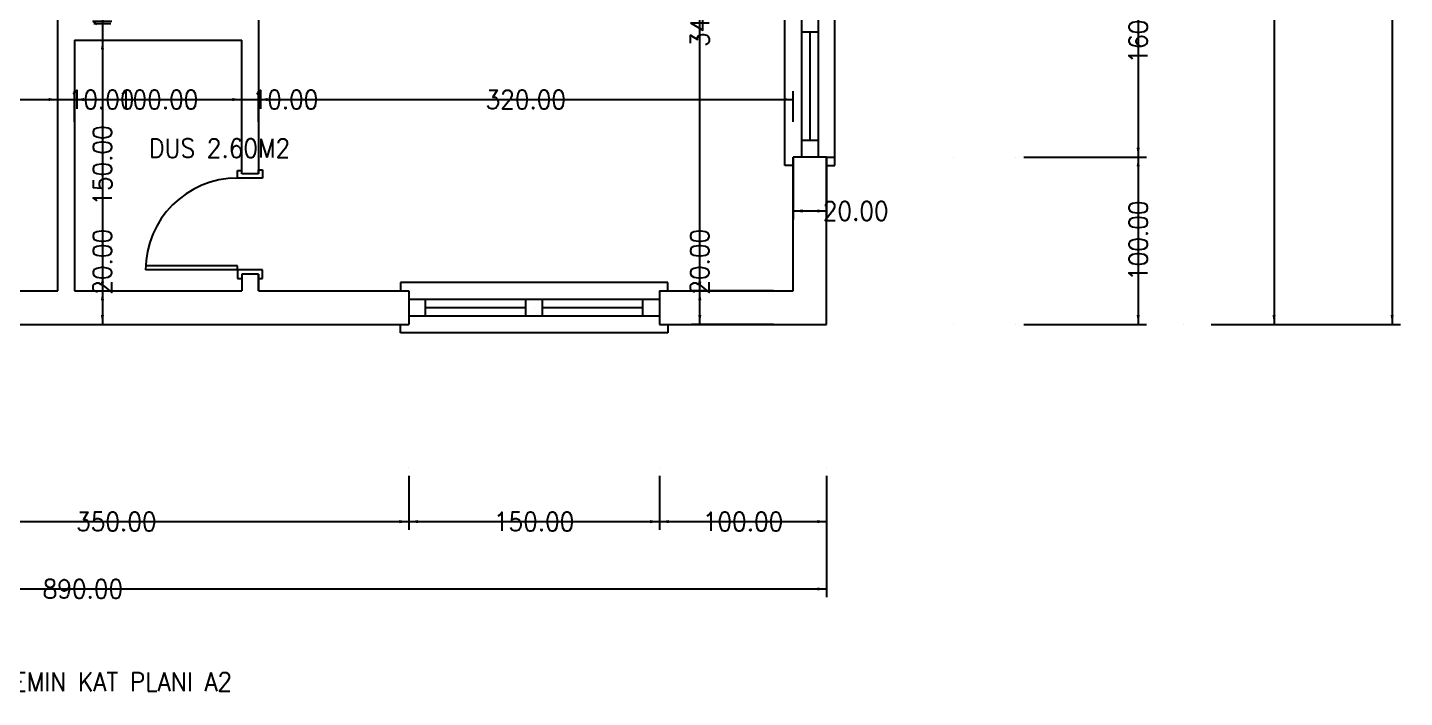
# Model space of a CAD drawing. Header units: millimetres. Extents: x -298 to 14912, y -1297 to 14957.
# Drawn here: x 6672 to 14912, y -1297 to 2710 of the extents above; entities that cross this region are included whole.
import ezdxf

# ---------------------------------------------------------------- set-up
doc = ezdxf.new("R2010")
doc.units = ezdxf.units.MM
doc.layers.get('0').update_dxf_attribs({"linetype": 'CONTINUOUS'})
doc.layers.add('DIMENSIONS', color=3, linetype='CONTINUOUS')
doc.styles.get("Standard").update_dxf_attribs({"font": 'STANDARD'})
doc.dimstyles.get("Standard").update_dxf_attribs({"dimtxt": 112, "dimasz": 56, "dimexe": 50, "dimexo": 50, "dimgap": 0.0625, "dimtad": 0, "dimtoh": 1, "dimdec": 4, "dimzin": 1, "dimdsep": 46, "dimtxsty": 'STANDARD', "dimcen": 0.09, "dimadec": 0, "dimazin": 0, "dimtfac": 1, "dimtdec": 4, "dimtofl": 0, "dimtmove": 0, "dimatfit": 3, "dimfxl": 1, "dimtolj": 1, "dimtzin": 0, "dimarcsym": 0})

# ---------------------------------------------------------------- blocks, each defined once
blk = doc.blocks.new('*D6')
at = {"layer": 'DIMENSIONS', "color": 0, "linetype": 'ByBlock', "lineweight": -2}
for p, q in [((11136.5, 1134.7), (10645.1, 1134.7)), ((10695.1, 934.7), (10695.1, 1134.7)), ((11136.5, 934.7), (10645.1, 934.7))]:
    blk.add_line(p, q, dxfattribs=at)
for points in [[(10695.1, 1134.7), (10704.4, 1078.7), (10685.7, 1078.7)], [(10695.1, 934.7), (10685.7, 990.7), (10704.4, 990.7)]]:
    blk.add_solid(points, dxfattribs=at)
at = {"layer": 'DIMENSIONS', "color": 0, "linetype": 'CONTINUOUS', "lineweight": -2, "insert": (10695.1, 1309), "char_height": 112, "width": 348.444, "attachment_point": 5, "rotation": 90}
blk.add_mtext('20.00', dxfattribs=at)
blk = doc.blocks.new('*D7')
at = {"layer": 'DIMENSIONS', "color": 0, "linetype": 'ByBlock', "lineweight": -2}
for p, q in [((11136.5, 4534.7), (10645.1, 4534.7)), ((10695.1, 1134.7), (10695.1, 4534.7)), ((11136.5, 1134.7), (10645.1, 1134.7))]:
    blk.add_line(p, q, dxfattribs=at)
for points in [[(10695.1, 4534.7), (10704.4, 4478.7), (10685.7, 4478.7)], [(10695.1, 1134.7), (10685.7, 1190.7), (10704.4, 1190.7)]]:
    blk.add_solid(points, dxfattribs=at)
at = {"layer": 'DIMENSIONS', "color": 0, "linetype": 'CONTINUOUS', "lineweight": -2, "insert": (10695.1, 2834.7), "char_height": 112, "width": 448, "attachment_point": 5, "rotation": 90}
blk.add_mtext('340.00', dxfattribs=at)
blk = doc.blocks.new('*D18')
at = {"layer": 'DIMENSIONS', "color": 0, "linetype": 'ByBlock', "lineweight": -2}
for p, q in [((2753.9, 2145.4), (2753.9, 2329.1)), ((6853.9, 2145.4), (6853.9, 2329.1)), ((2753.9, 2279.1), (6853.9, 2279.1))]:
    blk.add_line(p, q, dxfattribs=at)
for points in [[(2753.9, 2279.1), (2809.9, 2288.4), (2809.9, 2269.8)], [(6853.9, 2279.1), (6797.9, 2269.8), (6797.9, 2288.4)]]:
    blk.add_solid(points, dxfattribs=at)
at = {"layer": 'DIMENSIONS', "color": 0, "linetype": 'CONTINUOUS', "lineweight": -2, "insert": (4803.9, 2279.1), "char_height": 112, "width": 423.111, "attachment_point": 5}
blk.add_mtext('410.00', dxfattribs=at)
blk = doc.blocks.new('*D19')
at = {"layer": 'DIMENSIONS', "color": 0, "linetype": 'ByBlock', "lineweight": -2}
for p, q in [((6853.9, 2145.4), (6853.9, 2329.1)), ((6953.9, 2145.4), (6953.9, 2329.1)), ((6741.9, 2279.1), (7065.9, 2279.1))]:
    blk.add_line(p, q, dxfattribs=at)
for points in [[(6853.9, 2279.1), (6797.9, 2269.8), (6797.9, 2288.4)], [(6953.9, 2279.1), (7009.9, 2288.4), (7009.9, 2269.8)]]:
    blk.add_solid(points, dxfattribs=at)
at = {"layer": 'DIMENSIONS', "color": 0, "linetype": 'CONTINUOUS', "lineweight": -2, "insert": (7115.7, 2279.1), "char_height": 112, "width": 323.556, "attachment_point": 5}
blk.add_mtext('10.00', dxfattribs=at)
blk = doc.blocks.new('*D20')
at = {"layer": 'DIMENSIONS', "color": 0, "linetype": 'ByBlock', "lineweight": -2}
for p, q in [((6953.9, 2145.4), (6953.9, 2329.1)), ((7953.9, 2145.4), (7953.9, 2329.1)), ((6953.9, 2279.1), (7953.9, 2279.1))]:
    blk.add_line(p, q, dxfattribs=at)
for points in [[(6953.9, 2279.1), (7009.9, 2288.4), (7009.9, 2269.8)], [(7953.9, 2279.1), (7897.9, 2269.8), (7897.9, 2288.4)]]:
    blk.add_solid(points, dxfattribs=at)
at = {"layer": 'DIMENSIONS', "color": 0, "linetype": 'CONTINUOUS', "lineweight": -2, "insert": (7453.9, 2279.1), "char_height": 112, "width": 410.667, "attachment_point": 5}
blk.add_mtext('100.00', dxfattribs=at)
blk = doc.blocks.new('*D21')
at = {"layer": 'DIMENSIONS', "color": 0, "linetype": 'ByBlock', "lineweight": -2}
for p, q in [((7953.9, 2145.4), (7953.9, 2329.1)), ((8053.9, 2145.4), (8053.9, 2329.1)), ((7841.9, 2279.1), (8165.9, 2279.1))]:
    blk.add_line(p, q, dxfattribs=at)
for points in [[(7953.9, 2279.1), (7897.9, 2269.8), (7897.9, 2288.4)], [(8053.9, 2279.1), (8109.9, 2288.4), (8109.9, 2269.8)]]:
    blk.add_solid(points, dxfattribs=at)
at = {"layer": 'DIMENSIONS', "color": 0, "linetype": 'CONTINUOUS', "lineweight": -2, "insert": (8215.7, 2279.1), "char_height": 112, "width": 323.556, "attachment_point": 5}
blk.add_mtext('10.00', dxfattribs=at)
blk = doc.blocks.new('*D22')
at = {"layer": 'DIMENSIONS', "color": 0, "linetype": 'ByBlock', "lineweight": -2}
for p, q in [((8053.9, 2145.4), (8053.9, 2329.1)), ((11253.9, 2145.4), (11253.9, 2329.1)), ((8053.9, 2279.1), (11253.9, 2279.1))]:
    blk.add_line(p, q, dxfattribs=at)
for points in [[(8053.9, 2279.1), (8109.9, 2288.4), (8109.9, 2269.8)], [(11253.9, 2279.1), (11197.9, 2269.8), (11197.9, 2288.4)]]:
    blk.add_solid(points, dxfattribs=at)
at = {"layer": 'DIMENSIONS', "color": 0, "linetype": 'CONTINUOUS', "lineweight": -2, "insert": (9653.9, 2279.1), "char_height": 112, "width": 435.556, "attachment_point": 5}
blk.add_mtext('320.00', dxfattribs=at)
blk = doc.blocks.new('*D23')
at = {"layer": 'DIMENSIONS', "color": 0, "linetype": 'ByBlock', "lineweight": -2}
for p, q in [((11253.9, 1884.7), (11253.9, 1562.6)), ((11453.9, 1884.7), (11453.9, 1562.6)), ((11253.9, 1612.6), (11453.9, 1612.6))]:
    blk.add_line(p, q, dxfattribs=at)
for points in [[(11253.9, 1612.6), (11309.9, 1621.9), (11309.9, 1603.3)], [(11453.9, 1612.6), (11397.9, 1603.3), (11397.9, 1621.9)]]:
    blk.add_solid(points, dxfattribs=at)
at = {"layer": 'DIMENSIONS', "color": 0, "linetype": 'CONTINUOUS', "lineweight": -2, "insert": (11628.1, 1612.6), "char_height": 112, "width": 348.444, "attachment_point": 5}
blk.add_mtext('20.00', dxfattribs=at)
blk = doc.blocks.new('*D41')
at = {"layer": 'DIMENSIONS', "color": 0, "linetype": 'ByBlock', "lineweight": -2}
for p, q in [((7120.8, 2846.7), (7120.8, 2522.7)), ((7069.6, 2734.7), (7170.8, 2734.7)), ((7069.6, 2634.7), (7170.8, 2634.7))]:
    blk.add_line(p, q, dxfattribs=at)
for points in [[(7120.8, 2734.7), (7111.4, 2790.7), (7130.1, 2790.7)], [(7120.8, 2634.7), (7130.1, 2578.7), (7111.4, 2578.7)]]:
    blk.add_solid(points, dxfattribs=at)
at = {"layer": 'DIMENSIONS', "color": 0, "linetype": 'CONTINUOUS', "lineweight": -2, "insert": (7120.8, 2896.5), "char_height": 112, "width": 323.556, "attachment_point": 5, "rotation": 90}
blk.add_mtext('10.00', dxfattribs=at)
blk = doc.blocks.new('*D42')
at = {"layer": 'DIMENSIONS', "color": 0, "linetype": 'ByBlock', "lineweight": -2}
for p, q in [((7069.6, 2634.7), (7170.8, 2634.7)), ((7120.8, 2634.7), (7120.8, 1134.7)), ((7069.6, 1134.7), (7170.8, 1134.7))]:
    blk.add_line(p, q, dxfattribs=at)
for points in [[(7120.8, 2634.7), (7130.1, 2578.7), (7111.4, 2578.7)], [(7120.8, 1134.7), (7111.4, 1190.7), (7130.1, 1190.7)]]:
    blk.add_solid(points, dxfattribs=at)
at = {"layer": 'DIMENSIONS', "color": 0, "linetype": 'CONTINUOUS', "lineweight": -2, "insert": (7120.8, 1884.7), "char_height": 112, "width": 410.667, "attachment_point": 5, "rotation": 90}
blk.add_mtext('150.00', dxfattribs=at)
blk = doc.blocks.new('*D43')
at = {"layer": 'DIMENSIONS', "color": 0, "linetype": 'ByBlock', "lineweight": -2}
for p, q in [((7069.6, 1134.7), (7170.8, 1134.7)), ((7120.8, 1134.7), (7120.8, 934.7)), ((7069.6, 934.7), (7170.8, 934.7))]:
    blk.add_line(p, q, dxfattribs=at)
for points in [[(7120.8, 1134.7), (7130.1, 1078.7), (7111.4, 1078.7)], [(7120.8, 934.7), (7111.4, 990.7), (7130.1, 990.7)]]:
    blk.add_solid(points, dxfattribs=at)
at = {"layer": 'DIMENSIONS', "color": 0, "linetype": 'CONTINUOUS', "lineweight": -2, "insert": (7120.8, 1309), "char_height": 112, "width": 348.444, "attachment_point": 5, "rotation": 90}
blk.add_mtext('20.00', dxfattribs=at)
blk = doc.blocks.new('*D72')
at = {"layer": 'DIMENSIONS', "color": 0, "linetype": 'ByBlock', "lineweight": -2}
for p, q in [((5453.9, 28.9), (5453.9, -295.1)), ((8953.9, 28.9), (8953.9, -295.1)), ((5453.9, -245.1), (8953.9, -245.1))]:
    blk.add_line(p, q, dxfattribs=at)
for points in [[(5453.9, -245.1), (5509.9, -235.8), (5509.9, -254.5)], [(8953.9, -245.1), (8897.9, -254.5), (8897.9, -235.8)]]:
    blk.add_solid(points, dxfattribs=at)
at = {"layer": 'DIMENSIONS', "color": 0, "linetype": 'CONTINUOUS', "lineweight": -2, "insert": (7203.9, -245.1), "char_height": 112, "width": 435.556, "attachment_point": 5}
blk.add_mtext('350.00', dxfattribs=at)
blk = doc.blocks.new('*D73')
at = {"layer": 'DIMENSIONS', "color": 0, "linetype": 'ByBlock', "lineweight": -2}
for p, q in [((8953.9, 28.9), (8953.9, -295.1)), ((10453.9, 28.9), (10453.9, -295.1)), ((8953.9, -245.1), (10453.9, -245.1))]:
    blk.add_line(p, q, dxfattribs=at)
for points in [[(8953.9, -245.1), (9009.9, -235.8), (9009.9, -254.5)], [(10453.9, -245.1), (10397.9, -254.5), (10397.9, -235.8)]]:
    blk.add_solid(points, dxfattribs=at)
at = {"layer": 'DIMENSIONS', "color": 0, "linetype": 'CONTINUOUS', "lineweight": -2, "insert": (9703.9, -245.1), "char_height": 112, "width": 410.667, "attachment_point": 5}
blk.add_mtext('150.00', dxfattribs=at)
blk = doc.blocks.new('*D74')
at = {"layer": 'DIMENSIONS', "color": 0, "linetype": 'ByBlock', "lineweight": -2}
for p, q in [((10453.9, 28.9), (10453.9, -295.1)), ((11453.9, 28.9), (11453.9, -295.1)), ((10453.9, -245.1), (11453.9, -245.1))]:
    blk.add_line(p, q, dxfattribs=at)
for points in [[(10453.9, -245.1), (10509.9, -235.8), (10509.9, -254.5)], [(11453.9, -245.1), (11397.9, -254.5), (11397.9, -235.8)]]:
    blk.add_solid(points, dxfattribs=at)
at = {"layer": 'DIMENSIONS', "color": 0, "linetype": 'CONTINUOUS', "lineweight": -2, "insert": (10953.9, -245.1), "char_height": 112, "width": 410.667, "attachment_point": 5}
blk.add_mtext('100.00', dxfattribs=at)
blk = doc.blocks.new('*D75')
at = {"layer": 'DIMENSIONS', "color": 0, "linetype": 'ByBlock', "lineweight": -2}
for p, q in [((2553.9, -295.1), (2553.9, -697.9)), ((11453.9, -295.1), (11453.9, -697.9)), ((2553.9, -647.9), (11453.9, -647.9))]:
    blk.add_line(p, q, dxfattribs=at)
for points in [[(2553.9, -647.9), (2609.9, -638.6), (2609.9, -657.3)], [(11453.9, -647.9), (11397.9, -657.3), (11397.9, -638.6)]]:
    blk.add_solid(points, dxfattribs=at)
at = {"layer": 'DIMENSIONS', "color": 0, "linetype": 'CONTINUOUS', "lineweight": -2, "insert": (7003.9, -647.9), "char_height": 112, "width": 435.556, "attachment_point": 5}
blk.add_mtext('890.00', dxfattribs=at)
blk = doc.blocks.new('*D87')
at = {"layer": 'DIMENSIONS', "color": 0, "linetype": 'ByBlock', "lineweight": -2}
for p, q in [((12634.9, 3534.7), (13368.6, 3534.7)), ((13318.6, 3534.7), (13318.6, 1934.7)), ((12634.9, 1934.7), (13368.6, 1934.7))]:
    blk.add_line(p, q, dxfattribs=at)
for points in [[(13318.6, 3534.7), (13327.9, 3478.7), (13309.3, 3478.7)], [(13318.6, 1934.7), (13309.3, 1990.7), (13327.9, 1990.7)]]:
    blk.add_solid(points, dxfattribs=at)
at = {"layer": 'DIMENSIONS', "color": 0, "linetype": 'CONTINUOUS', "lineweight": -2, "insert": (13318.6, 2734.7), "char_height": 112, "width": 410.667, "attachment_point": 5, "rotation": 90}
blk.add_mtext('160.00', dxfattribs=at)
blk = doc.blocks.new('*D88')
at = {"layer": 'DIMENSIONS', "color": 0, "linetype": 'ByBlock', "lineweight": -2}
for p, q in [((12634.9, 1934.7), (13368.6, 1934.7)), ((13318.6, 1934.7), (13318.6, 934.7)), ((12634.9, 934.7), (13368.6, 934.7))]:
    blk.add_line(p, q, dxfattribs=at)
for points in [[(13318.6, 1934.7), (13327.9, 1878.7), (13309.3, 1878.7)], [(13318.6, 934.7), (13309.3, 990.7), (13327.9, 990.7)]]:
    blk.add_solid(points, dxfattribs=at)
at = {"layer": 'DIMENSIONS', "color": 0, "linetype": 'CONTINUOUS', "lineweight": -2, "insert": (13318.6, 1434.7), "char_height": 112, "width": 410.667, "attachment_point": 5, "rotation": 90}
blk.add_mtext('100.00', dxfattribs=at)
blk = doc.blocks.new('*D91')
at = {"layer": 'DIMENSIONS', "color": 0, "linetype": 'ByBlock', "lineweight": -2}
for p, q in [((13754.8, 9934.7), (14181.7, 9934.7)), ((14131.7, 9934.7), (14131.7, 934.7)), ((13754.8, 934.7), (14181.7, 934.7))]:
    blk.add_line(p, q, dxfattribs=at)
for points in [[(14131.7, 9934.7), (14141, 9878.7), (14122.3, 9878.7)], [(14131.7, 934.7), (14122.3, 990.7), (14141, 990.7)]]:
    blk.add_solid(points, dxfattribs=at)
at = {"layer": 'DIMENSIONS', "color": 0, "linetype": 'CONTINUOUS', "lineweight": -2, "insert": (14131.7, 5434.7), "char_height": 112, "width": 435.556, "attachment_point": 5, "rotation": 90}
blk.add_mtext('900.00', dxfattribs=at)
blk = doc.blocks.new('*D92')
at = {"layer": 'DIMENSIONS', "color": 0, "linetype": 'ByBlock', "lineweight": -2}
for p, q in [((14181.7, 11834.7), (14888.4, 11834.7)), ((14838.4, 11834.7), (14838.4, 934.7)), ((14181.7, 934.7), (14888.4, 934.7))]:
    blk.add_line(p, q, dxfattribs=at)
for points in [[(14838.4, 11834.7), (14847.7, 11778.7), (14829, 11778.7)], [(14838.4, 934.7), (14829, 990.7), (14847.7, 990.7)]]:
    blk.add_solid(points, dxfattribs=at)
at = {"layer": 'DIMENSIONS', "color": 0, "linetype": 'CONTINUOUS', "lineweight": -2, "insert": (14838.4, 6384.7), "char_height": 112, "width": 497.778, "attachment_point": 5, "rotation": 90}
blk.add_mtext('1090.00', dxfattribs=at)

msp = doc.modelspace()

# ---------------------------------------------------------------- linework, layer by layer
at = {"linetype": 'CONTINUOUS'}
for p, q in [((6853.8612, 1134.7006), (6853.8612, 4534.7006)), ((11203.8612, 1884.7006), (11203.8612, 3584.7006)), ((11503.8612, 1884.7006), (11503.8612, 3584.7006)), ((11303.8612, 3534.7006), (11303.8612, 1934.7006)), ((11403.8612, 3534.7006), (11403.8612, 1934.7006)), ((8053.8612, 3107.8291), (8053.8612, 1834.7006)), ((11303.8612, 2684.7006), (11403.8612, 2684.7006)), ((11353.8612, 2684.7006), (11353.8612, 2034.7006)), ((6953.8612, 2634.7006), (7953.8612, 2634.7006)), ((6953.8612, 2634.7006), (6953.8612, 1134.7006)), ((7019.618, 2634.7006), (7019.618, 2634.7006)), ((7019.618, 2634.7006), (7019.618, 2634.7006)), ((7953.8612, 1834.7006), (7953.8612, 2634.7006)), ((7953.8612, 2634.7006), (7953.8612, 2634.7006)), ((6853.8612, 2095.4354), (6853.8612, 2095.4354)), ((6853.8612, 2095.4354), (6853.8612, 2095.4354)), ((6853.8612, 2095.4354), (6853.8612, 2095.4354)), ((6953.8612, 2095.4354), (6953.8612, 2095.4354)), ((6953.8612, 2095.4354), (6953.8612, 2095.4354)), ((7953.8612, 2095.4354), (7953.8612, 2095.4354)), ((7953.8612, 2095.4354), (7953.8612, 2095.4354)), ((8053.8612, 2095.4354), (8053.8612, 2095.4354)), ((8053.8612, 2095.4354), (8053.8612, 2095.4354)), ((11203.8612, 2095.4354), (11203.8612, 2095.4354)), ((11203.8612, 2095.4354), (11203.8612, 2095.4354)), ((11303.8612, 2095.4354), (11303.8612, 2095.4354)), ((11303.8612, 2095.4354), (11303.8612, 2095.4354)), ((11353.8612, 2095.4354), (11353.8612, 2095.4354)), ((11353.8612, 2095.4354), (11353.8612, 2095.4354)), ((11403.8612, 2095.4354), (11403.8612, 2095.4354)), ((11403.8612, 2095.4354), (11403.8612, 2095.4354)), ((11503.8612, 2095.4354), (11503.8612, 2095.4354)), ((11353.8612, 2034.7006), (11303.8612, 2034.7006)), ((11403.8612, 2034.7006), (11353.8612, 2034.7006)), ((11353.8612, 2034.7006), (11353.8612, 2034.7006)), ((11353.8612, 2034.7006), (11353.8612, 2034.7006)), ((11353.8612, 2034.7006), (11353.8612, 2034.7006)), ((11353.8612, 2034.7006), (11353.8612, 2034.7006)), ((11403.8612, 2034.7006), (11403.8612, 2034.7006)), ((11403.8612, 2034.7006), (11403.8612, 2034.7006)), ((11453.8612, 1934.7006), (11253.8612, 1934.7006)), ((11253.8612, 1134.7006), (11253.8612, 1934.7006)), ((11253.8612, 1934.7006), (11253.8612, 1884.7006)), ((11353.8612, 1934.7006), (11353.8612, 1934.7006)), ((11353.8612, 1934.7006), (11353.8612, 1934.7006)), ((11453.8612, 934.7006), (11453.8612, 1934.7006)), ((11453.8612, 1934.7006), (11453.8612, 1934.7006)), ((11453.8612, 1934.7006), (11453.8612, 1934.7006)), ((11453.8612, 934.7006), (11453.8612, 1934.7006)), ((11453.8612, 1934.7006), (11453.8612, 1884.7006)), ((11453.8612, 1934.7006), (11453.8612, 1934.7006)), ((11453.8612, 1934.7006), (11453.8612, 1934.7006)), ((11453.8612, 1934.7006), (11453.8612, 1934.7006)), ((11453.8612, 1934.7006), (11453.8612, 1934.7006)), ((11453.8612, 1934.7006), (11453.8612, 1934.7006)), ((11453.8612, 1934.7006), (11453.8612, 1934.7006)), ((11453.8612, 1934.7006), (11453.8612, 1934.7006)), ((11453.8612, 1934.7006), (11453.8612, 1934.7006)), ((11453.8612, 1934.7006), (11453.8612, 1934.7006)), ((11453.8612, 1934.7006), (11503.8612, 1934.7006)), ((11503.8612, 1934.7006), (11503.8612, 1934.7006)), ((11503.8612, 1934.7006), (11503.8612, 1934.7006)), ((11503.8612, 1934.7006), (11503.8612, 1934.7006)), ((12213.7439, 1934.7006), (12213.7439, 1934.7006)), ((12584.8706, 1934.7006), (12584.8706, 1934.7006)), ((12584.8706, 1934.7006), (12584.8706, 1934.7006)), ((12584.8706, 1934.7006), (12584.8706, 1934.7006)), ((7928.8612, 1834.7006), (7928.8612, 1854.7006)), ((7928.8612, 1854.7006), (7928.8612, 1854.7006)), ((7928.8612, 1854.7006), (7953.8612, 1854.7006)), ((7928.8612, 1809.7006), (7928.8612, 1834.7006)), ((8053.8612, 1834.7006), (7953.8612, 1834.7006)), ((8053.8612, 1834.7006), (8053.8612, 1859.7006)), ((8053.8612, 1859.7006), (8078.8612, 1859.7006)), ((8078.8612, 1859.7006), (8078.8612, 1809.7006)), ((11253.8612, 1884.7006), (11203.8612, 1884.7006)), ((11453.8612, 1884.7006), (11503.8612, 1884.7006)), ((8078.8612, 1809.7006), (7928.8612, 1809.7006)), ((7953.8612, 1796.3961), (7953.8612, 1796.3961)), ((6853.8612, 1384.7006), (6853.8612, 1384.7006)), ((7928.8612, 1284.7006), (7378.8612, 1284.7006)), ((7928.8612, 1259.7006), (7378.8612, 1259.7006)), ((7928.8612, 1259.7006), (7928.8612, 1284.7006)), ((8078.8612, 1259.7006), (7928.8612, 1259.7006)), ((7928.8612, 1259.7006), (7928.8612, 1234.7006)), ((8078.8612, 1209.7006), (8078.8612, 1259.7006)), ((7928.8612, 1234.7006), (7928.8612, 1209.7006)), ((7928.8612, 1209.7006), (7928.8612, 1209.7006)), ((7928.8612, 1209.7006), (7953.8612, 1209.7006)), ((8053.8612, 1234.7006), (7953.8612, 1234.7006)), ((7953.8612, 1234.7006), (7953.8612, 1134.7006)), ((8053.8612, 1134.7006), (8053.8612, 1234.7006)), ((8053.8612, 1234.7006), (8053.8612, 1234.7006)), ((8053.8612, 1234.7006), (8053.8612, 1234.7006)), ((8053.8612, 1234.7006), (8053.8612, 1134.7006)), ((8053.8612, 1234.7006), (8053.8612, 1209.7006)), ((8053.8612, 1209.7006), (8078.8612, 1209.7006)), ((10503.8612, 1184.7006), (8903.8612, 1184.7006)), ((8903.8612, 1184.7006), (8903.8612, 1134.7006)), ((10503.8612, 1134.7006), (10503.8612, 1184.7006)), ((5453.8612, 1134.7006), (6853.8612, 1134.7006)), ((6853.8612, 1134.7006), (6853.8612, 1134.7006)), ((6853.8612, 1134.7006), (6853.8612, 1134.7006)), ((6853.8612, 1134.7006), (6853.8612, 1134.7006)), ((6953.8612, 1134.7006), (6953.8612, 1134.7006)), ((6953.8612, 1134.7006), (6953.8612, 1134.7006)), ((6953.8612, 1134.7006), (7953.8612, 1134.7006)), ((6953.8612, 1134.7006), (6953.8612, 1134.7006)), ((7019.618, 1134.7006), (7019.618, 1134.7006)), ((7019.618, 1134.7006), (7019.618, 1134.7006)), ((7953.8612, 1134.7006), (7953.8612, 1134.7006)), ((8053.8612, 1134.7006), (8053.8612, 1134.7006)), ((8053.8612, 1134.7006), (8053.8612, 1134.7006)), ((8053.8612, 1134.7006), (8953.8612, 1134.7006)), ((8053.8612, 1134.7006), (8053.8612, 1134.7006)), ((8953.8612, 1134.7006), (8953.8612, 1134.7006)), ((8953.8612, 1134.7006), (8953.8612, 1134.7006)), ((8953.8612, 1134.7006), (8953.8612, 934.7006)), ((8953.8612, 1134.7006), (8953.8612, 1134.7006)), ((8953.8612, 1084.7006), (10453.8612, 1084.7006)), ((9053.8612, 1034.7006), (9053.8612, 1084.7006)), ((9653.8612, 984.7006), (9653.8612, 1084.7006)), ((9703.8612, 1084.7006), (9703.8612, 1084.7006)), ((9753.8612, 984.7006), (9753.8612, 1084.7006)), ((10353.8612, 1034.7006), (10353.8612, 1084.7006)), ((10453.8612, 1134.7006), (10453.8612, 934.7006)), ((10453.8612, 1134.7006), (11253.8612, 1134.7006)), ((11186.4525, 1134.7006), (11186.4525, 1134.7006)), ((11186.4525, 1134.7006), (11186.4525, 1134.7006)), ((11253.8612, 1134.7006), (11253.8612, 1134.7006)), ((11253.8612, 1134.7006), (11253.8612, 1134.7006)), ((11253.8612, 1134.7006), (11253.8612, 1134.7006)), ((11253.8612, 1134.7006), (11253.8612, 1134.7006)), ((11253.8612, 1134.7006), (11253.8612, 1134.7006)), ((11253.8612, 1134.7006), (11253.8612, 1134.7006)), ((11253.8612, 1134.7006), (11253.8612, 1134.7006)), ((11453.8612, 1134.7006), (11453.8612, 1134.7006)), ((9053.8612, 984.7006), (9053.8612, 1034.7006)), ((9053.8612, 1034.7006), (9053.8612, 1034.7006)), ((9053.8612, 1034.7006), (9653.8612, 1034.7006)), ((9653.8612, 1034.7006), (9653.8612, 1034.7006)), ((9653.8612, 1034.7006), (9653.8612, 1034.7006)), ((9703.8612, 1034.7006), (9703.8612, 1034.7006)), ((9753.8612, 1034.7006), (9753.8612, 1034.7006)), ((9753.8612, 1034.7006), (10353.8612, 1034.7006)), ((10353.8612, 984.7006), (10353.8612, 1034.7006)), ((5453.8612, 934.7006), (8953.8612, 934.7006)), ((6853.8612, 934.7006), (6853.8612, 934.7006)), ((7019.618, 934.7006), (7019.618, 934.7006)), ((7019.618, 934.7006), (7019.618, 934.7006)), ((8903.8612, 884.7006), (8903.8612, 934.7006)), ((8953.8612, 984.7006), (10453.8612, 984.7006)), ((8953.8612, 934.7006), (8953.8612, 934.7006)), ((8953.8612, 934.7006), (8953.8612, 934.7006)), ((8953.8612, 934.7006), (8953.8612, 934.7006)), ((9053.8612, 984.7006), (9053.8612, 984.7006)), ((9703.8612, 984.7006), (9703.8612, 984.7006)), ((9703.8612, 984.7006), (9703.8612, 984.7006)), ((10453.8612, 934.7006), (11453.8612, 934.7006)), ((10453.8612, 934.7006), (10453.8612, 934.7006)), ((10453.8612, 934.7006), (10453.8612, 934.7006)), ((10503.8612, 934.7006), (10503.8612, 884.7006)), ((11186.4525, 934.7006), (11186.4525, 934.7006)), ((11186.4525, 934.7006), (11186.4525, 934.7006)), ((11253.8612, 934.7006), (11253.8612, 934.7006)), ((11453.8612, 934.7006), (11453.8612, 934.7006)), ((11453.8612, 934.7006), (11453.8612, 934.7006)), ((11453.8612, 934.7006), (11453.8612, 934.7006)), ((11453.8612, 934.7006), (11453.8612, 934.7006)), ((11453.8612, 934.7006), (11453.8612, 934.7006)), ((11453.8612, 934.7006), (11453.8612, 934.7006)), ((11453.8612, 934.7006), (11453.8612, 934.7006)), ((11453.8612, 934.7006), (11453.8612, 934.7006)), ((11453.8612, 934.7006), (11453.8612, 934.7006)), ((11453.8612, 934.7006), (11453.8612, 934.7006)), ((11453.8612, 934.7006), (11453.8612, 934.7006)), ((11453.8612, 934.7006), (11453.8612, 934.7006)), ((11453.8612, 934.7006), (11453.8612, 934.7006)), ((11453.8612, 934.7006), (11453.8612, 934.7006)), ((11453.8612, 934.7006), (11453.8612, 934.7006)), ((11453.8612, 934.7006), (11453.8612, 934.7006)), ((11453.8612, 934.7006), (11453.8612, 934.7006)), ((11453.8612, 934.7006), (11453.8612, 934.7006)), ((11453.8612, 934.7006), (11453.8612, 934.7006)), ((11453.8612, 934.7006), (11453.8612, 934.7006)), ((11453.8612, 934.7006), (11453.8612, 934.7006)), ((11453.8612, 934.7006), (11453.8612, 934.7006)), ((12213.7439, 934.7006), (12213.7439, 934.7006)), ((12213.7439, 934.7006), (12213.7439, 934.7006)), ((12213.7439, 934.7006), (12213.7439, 934.7006)), ((12213.7439, 934.7006), (12213.7439, 934.7006)), ((12213.7439, 934.7006), (12213.7439, 934.7006)), ((12213.7439, 934.7006), (12213.7439, 934.7006)), ((12584.8706, 934.7006), (12584.8706, 934.7006)), ((12584.8706, 934.7006), (12584.8706, 934.7006)), ((12584.8706, 934.7006), (12584.8706, 934.7006)), ((13229.1528, 934.7006), (13229.1528, 934.7006)), ((13588.4261, 934.7006), (13588.4261, 934.7006)), ((14270.6255, 934.7006), (14270.6255, 934.7006)), ((10503.8612, 884.7006), (8903.8612, 884.7006)), ((8953.8612, 884.7006), (8953.8612, 884.7006)), ((8953.8612, 884.7006), (8953.8612, 884.7006)), ((10453.8612, 884.7006), (10453.8612, 884.7006)), ((10453.8612, 884.7006), (10453.8612, 884.7006)), ((8953.8612, 78.9222), (8953.8612, 78.9222)), ((8953.8612, 78.9222), (8953.8612, 78.9222)), ((10453.8612, 78.9222), (10453.8612, 78.9222)), ((10453.8612, 78.9222), (10453.8612, 78.9222)), ((11453.8612, 78.9222), (11453.8612, 78.9222)), ((11453.8612, 78.9222), (11453.8612, 78.9222))]:
    msp.add_line(p, q, dxfattribs=at)
msp.add_arc((7928.8612, 1259.7006), 550, -270, -180, dxfattribs=at)

# ---------------------------------------------------------------- texts
for s, p in [('DUS 2.60M2', (7399.6617, 1932.1577)), ('1/50 VILLA ZEMIN KAT PLANI A2', (5657.3149, -1259.4151))]:
    msp.add_text(s, height=112).set_placement(p)

# ---------------------------------------------------------------- dimensions: what is measured, and where the dimension line sits
at = {"layer": 'DIMENSIONS'}
for p1, p2, distance, text, picture, middle in [((14131.6535, 11834.7006), (14131.6535, 934.7006), 706.6986, '1090.00', '*D92', (14838.3521, 6384.7006)), ((13704.8242, 9934.7006), (13704.8242, 934.7006), 426.8293, '900.00', '*D91', (14131.6535, 5434.7006)), ((11186.4525, 1134.7006), (11186.4525, 4534.7006), 491.3977, '340.00', '*D7', (10695.0548, 2834.7006)), ((12584.8706, 3534.7006), (12584.8706, 1934.7006), 733.7469, '160.00', '*D87', (13318.6175, 2734.7006)), ((7019.618, 2734.7006), (7019.618, 2634.7006), 101.1532, '10.00', '*D41', (7120.7712, 2684.7006)), ((7019.618, 2634.7006), (7019.618, 1134.7006), 101.1532, '150.00', '*D42', (7120.7712, 1884.7006)), ((2753.8612, 2095.4354), (6853.8612, 2095.4354), 183.6485, '410.00', '*D18', (4803.8612, 2279.0839)), ((6853.8612, 2095.4354), (6953.8612, 2095.4354), 183.6485, '10.00', '*D19', (6903.8612, 2279.0839)), ((6953.8612, 2095.4354), (7953.8612, 2095.4354), 183.6485, '100.00', '*D20', (7453.8612, 2279.0839)), ((7953.8612, 2095.4354), (8053.8612, 2095.4354), 183.6485, '10.00', '*D21', (8003.8612, 2279.0839)), ((8053.8612, 2095.4354), (11253.8612, 2095.4354), 183.6485, '320.00', '*D22', (9653.8612, 2279.0839)), ((11253.8612, 1934.7006), (11453.8612, 1934.7006), -322.0998, '20.00', '*D23', (11353.8612, 1612.6008)), ((12584.8706, 1934.7006), (12584.8706, 934.7006), 733.7469, '100.00', '*D88', (13318.6175, 1434.7006)), ((7019.618, 1134.7006), (7019.618, 934.7006), 101.1532, '20.00', '*D43', (7120.7712, 1034.7006)), ((11186.4525, 934.7006), (11186.4525, 1134.7006), 491.3977, '20.00', '*D6', (10695.0548, 1034.7006)), ((5453.8612, 78.9222), (8953.8612, 78.9222), -324.0597, '350.00', '*D72', (7203.8612, -245.1375)), ((8953.8612, 78.9222), (10453.8612, 78.9222), -324.0597, '150.00', '*D73', (9703.8612, -245.1375)), ((10453.8612, 78.9222), (11453.8612, 78.9222), -324.0597, '100.00', '*D74', (10953.8612, -245.1375)), ((2553.8612, -245.1375), (11453.8612, -245.1375), -402.8015, '890.00', '*D75', (7003.8612, -647.939))]:
    dim = msp.add_aligned_dim(p1=p1, p2=p2, distance=distance, text=text, dimstyle='STANDARD', dxfattribs=at)
    dim.commit()
    dim.dimension.update_dxf_attribs({"geometry": picture, "text_midpoint": middle})

doc.saveas('drawing.dxf')
